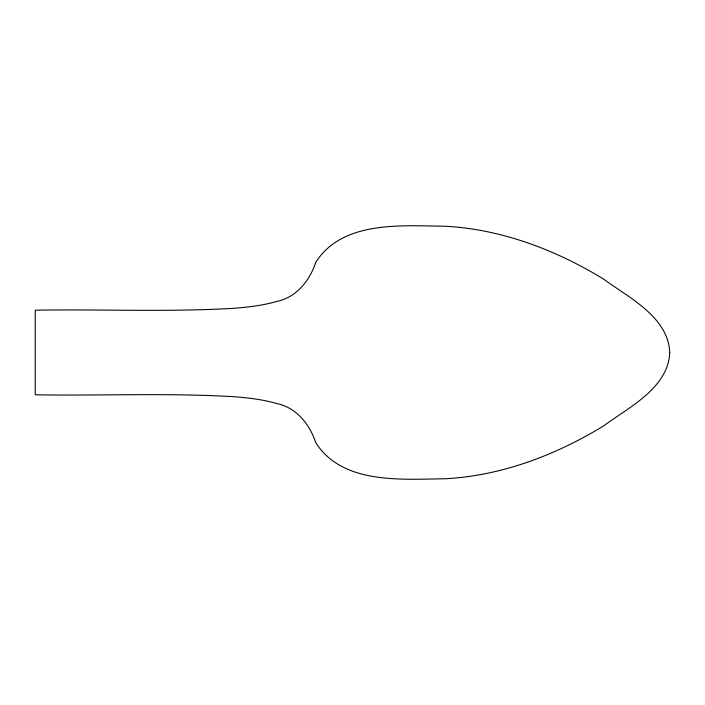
<?xml version="1.0" encoding="UTF-8"?>
<svg xmlns="http://www.w3.org/2000/svg" width="705" height="705" viewBox="0 0 705 705"><rect width="100%" height="100%" fill="white"/><g stroke="black" fill="none" stroke-linecap="round" stroke-linejoin="round"><path stroke-width="1.06" d="M669.75 352.5C668.269 388.173 628.64 407.375 603.524 425.97C555.496 455.218 501.088 475.954 444.52 478.783C401.683 479.259 342.33 484.652 315.734 442.59C309.565 424.119 296.373 407.446 276.378 403.463C262.701 399.497 248.495 397.876 234.351 396.73C168.072 392.8 101.59 395.902 35.25 394.791L35.25 310.2C101.59 309.098 168.072 312.2 234.351 308.27C248.495 307.124 262.701 305.503 276.378 301.537C296.373 297.554 309.565 280.881 315.734 262.41C342.33 220.348 401.683 225.741 444.52 226.217C501.088 229.046 555.496 249.781 603.524 279.03C628.657 297.633 668.243 316.818 669.75 352.5"/></g></svg>
